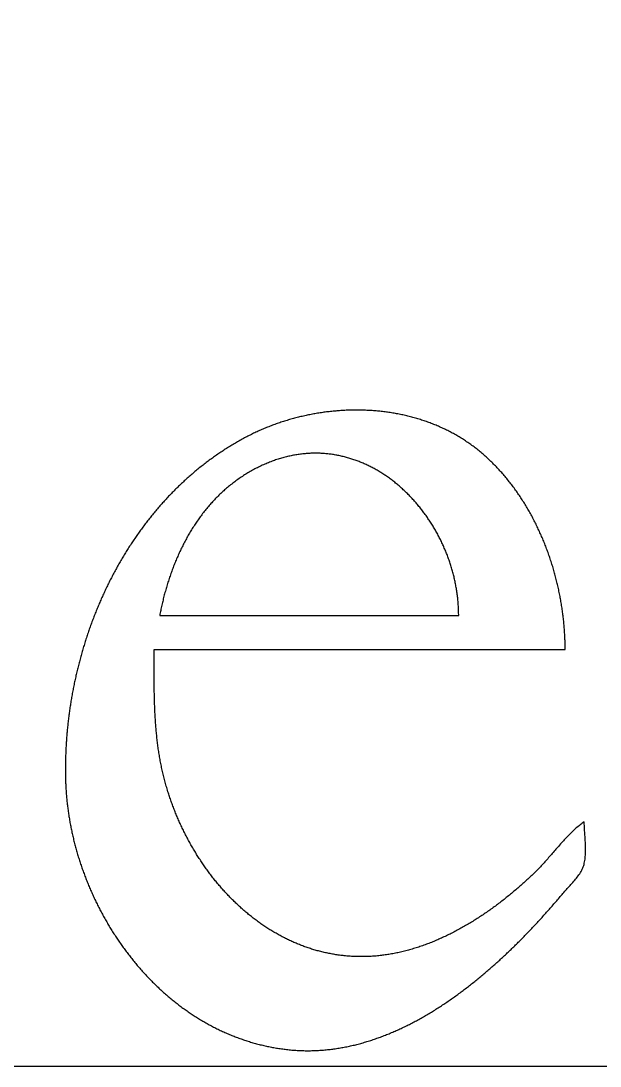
# Model space of a CAD drawing. Extents: x 0 to 3997, y 0 to 1531.
# Drawn here: x 1519 to 1944, y 0 to 766 of the extents above; entities that cross this region are included whole.
import ezdxf

# ---------------------------------------------------------------- set-up
doc = ezdxf.new("R2010")
doc.units = 0
doc.layers.add('C159', color=159, linetype='CONTINUOUS')
doc.layers.add('C7', color=7, linetype='CONTINUOUS')

msp = doc.modelspace()

# ---------------------------------------------------------------- linework, layer by layer
at = {"layer": 'C159'}
for points in [[(1855, 450.5354), (1854.2591, 451.1368), (1853.5141, 451.7319), (1852.7652, 452.3205), (1852.0123, 452.9026), (1851.2555, 453.4783), (1850.4947, 454.0476), (1849.7301, 454.6105), (1848.9617, 455.167), (1848.1896, 455.7171), (1847.4137, 456.2608), (1846.6341, 456.7982), (1845.8508, 457.3292), (1845.0639, 457.8538), (1844.2734, 458.3722), (1843.4794, 458.8842), (1842.6818, 459.3899), (1841.8808, 459.8893), (1841.0764, 460.3824), (1840.2686, 460.8692), (1839.4574, 461.3497), (1838.6429, 461.824), (1837.8251, 462.2921), (1837.0041, 462.7539), (1836.1799, 463.2095), (1835.3525, 463.6589), (1834.522, 464.1021), (1833.6884, 464.539), (1832.8518, 464.9698), (1832.0121, 465.3945), (1831.1695, 465.8129), (1830.324, 466.2253), (1829.4755, 466.6314), (1828.6242, 467.0315), (1827.7701, 467.4254), (1826.9133, 467.8133), (1826.0536, 468.195), (1825.1913, 468.5707), (1824.3263, 468.9402), (1823.4587, 469.3038), (1822.5885, 469.6612), (1821.7158, 470.0127), (1820.8405, 470.3581), (1819.9628, 470.6974), (1819.0826, 471.0308), (1818.2001, 471.3582), (1817.3152, 471.6795), (1816.4279, 471.9949), (1815.5384, 472.3044), (1814.6467, 472.6079), (1813.7527, 472.9054), (1812.8566, 473.197), (1811.9584, 473.4827), (1811.0581, 473.7625), (1810.1557, 474.0363), (1809.2513, 474.3043), (1808.345, 474.5664), (1807.4367, 474.8227), (1806.5265, 475.073), (1805.6145, 475.3176), (1804.7007, 475.5563), (1803.785, 475.7891), (1802.8677, 476.0162), (1801.9486, 476.2375), (1801.0279, 476.4529), (1800.1055, 476.6626), (1799.1816, 476.8665), (1798.2561, 477.0647), (1797.3291, 477.2571), (1796.4006, 477.4437), (1795.4707, 477.6246), (1794.5394, 477.7999), (1793.6067, 477.9694), (1792.6728, 478.1332), (1791.7375, 478.2913), (1790.801, 478.4438), (1789.8633, 478.5906), (1788.9244, 478.7317), (1787.9845, 478.8672), (1787.0434, 478.9971), (1786.1012, 479.1213), (1785.1581, 479.24), (1784.214, 479.353), (1783.269, 479.4605), (1782.323, 479.5623), (1781.3762, 479.6586), (1780.4286, 479.7494), (1779.4802, 479.8346), (1778.5311, 479.9143), (1777.5812, 479.9885), (1776.6307, 480.0571), (1775.6796, 480.1202), (1774.7279, 480.1779), (1773.7756, 480.2301), (1772.8228, 480.2768), (1771.8696, 480.318), (1770.9159, 480.3538), (1769.9618, 480.3842), (1769.0074, 480.4091), (1768.0526, 480.4287), (1767.0976, 480.4428), (1766.1423, 480.4515), (1765.1868, 480.4549), (1764.2312, 480.4529), (1763.2754, 480.4455), (1762.3195, 480.4327), (1761.3636, 480.4147), (1760.4077, 480.3913), (1759.4518, 480.3625), (1758.4959, 480.3285), (1757.5402, 480.2892), (1756.5846, 480.2446), (1755.6292, 480.1947), (1754.674, 480.1396), (1753.7191, 480.0792), (1752.7645, 480.0136), (1751.8102, 479.9427), (1750.8562, 479.8666), (1749.9027, 479.7853), (1748.9496, 479.6988), (1747.997, 479.6072), (1747.045, 479.5103), (1746.0935, 479.4083), (1745.1426, 479.3011), (1744.1924, 479.1888), (1743.2428, 479.0713), (1742.2939, 478.9487), (1741.3459, 478.8211), (1740.3986, 478.6883), (1739.4521, 478.5504), (1738.5065, 478.4074), (1737.5618, 478.2594), (1736.6181, 478.1063), (1735.6753, 477.9482), (1734.7336, 477.785), (1733.793, 477.6168), (1732.8534, 477.4436), (1731.915, 477.2654), (1730.9778, 477.0822), (1730.0417, 476.894), (1729.107, 476.7008), (1728.1735, 476.5027), (1727.2414, 476.2996), (1726.3106, 476.0916), (1725.3813, 475.8787), (1724.4534, 475.6608), (1723.527, 475.4381), (1722.6021, 475.2104), (1721.6787, 474.9779), (1720.757, 474.7405), (1719.8369, 474.4982), (1718.9185, 474.2511), (1718.0018, 473.9991), (1717.0869, 473.7423), (1716.1738, 473.4807), (1715.2625, 473.2142), (1714.353, 472.943), (1713.4455, 472.667), (1712.5399, 472.3862), (1711.6363, 472.1006), (1710.7348, 471.8103), (1709.8353, 471.5152), (1708.9378, 471.2154), (1708.0426, 470.9109), (1707.1495, 470.6017), (1706.2586, 470.2877), (1705.37, 469.9691), (1704.4837, 469.6458), (1703.5997, 469.3178), (1702.7181, 468.9852), (1701.8389, 468.6479), (1700.9621, 468.306), (1700.0878, 467.9595), (1699.2161, 467.6083), (1698.3469, 467.2526), (1697.4803, 466.8922), (1696.6164, 466.5273), (1695.7551, 466.1578), (1694.8965, 465.7837), (1694.0407, 465.4051), (1693.1877, 465.0219), (1692.3375, 464.6343), (1691.4902, 464.2421), (1690.6458, 463.8454), (1689.8044, 463.4442), (1688.9659, 463.0385), (1688.1305, 462.6283), (1687.2981, 462.2137), (1686.4688, 461.7946), (1685.6427, 461.3711), (1684.8197, 460.9431), (1684, 460.5108), (1683.1477, 460.0555), (1682.2982, 459.5967), (1681.4513, 459.1344), (1680.6071, 458.6684), (1679.7656, 458.1989), (1678.9268, 457.7259), (1678.0907, 457.2493), (1677.2572, 456.7693), (1676.4265, 456.2857), (1675.5984, 455.7986), (1674.773, 455.3081), (1673.9503, 454.8141), (1673.1303, 454.3166), (1672.313, 453.8158), (1671.4983, 453.3115), (1670.6864, 452.8038), (1669.8772, 452.2927), (1669.0706, 451.7782), (1668.2667, 451.2603), (1667.4656, 450.7391), (1666.6671, 450.2146), (1665.8713, 449.6867), (1665.0782, 449.1556), (1664.2878, 448.6211), (1663.5001, 448.0833), (1662.7152, 447.5423), (1661.9329, 446.998), (1661.1533, 446.4504), (1660.3764, 445.8997), (1659.6022, 445.3457), (1658.8307, 444.7884), (1658.0619, 444.228), (1657.2958, 443.6645), (1656.5325, 443.0977), (1655.7718, 442.5278), (1655.0138, 441.9548), (1654.2586, 441.3786), (1653.506, 440.7993), (1652.7562, 440.2169), (1652.0091, 439.6315), (1651.2646, 439.0429), (1650.5229, 438.4513), (1649.7839, 437.8567), (1649.0477, 437.259), (1648.3141, 436.6583), (1647.5832, 436.0546), (1646.8551, 435.4478), (1646.1297, 434.8382), (1645.4069, 434.2255), (1644.687, 433.6099), (1643.9697, 432.9913), (1643.2551, 432.3699), (1642.5433, 431.7455), (1641.8342, 431.1182), (1641.1278, 430.488), (1640.4241, 429.855), (1639.7231, 429.219), (1639.0249, 428.5803), (1638.3294, 427.9387), (1637.6366, 427.2943), (1636.9466, 426.647), (1636.2592, 425.997), (1635.5746, 425.3442), (1634.8928, 424.6887), (1634.2136, 424.0303), (1633.5372, 423.3693), (1632.8635, 422.7055), (1632.1926, 422.039), (1631.5243, 421.3698), (1630.8588, 420.6979), (1630.1961, 420.0233), (1629.5361, 419.3461), (1628.8788, 418.6662), (1628.2242, 417.9837), (1627.5724, 417.2986), (1626.9233, 416.6109), (1626.277, 415.9205), (1625.6334, 415.2276), (1624.9925, 414.5321), (1624.3544, 413.8341), (1623.719, 413.1335), (1623.0864, 412.4304), (1622.4565, 411.7248), (1621.8293, 411.0167), (1621.2049, 410.3061), (1620.5832, 409.593), (1619.9643, 408.8775), (1619.3481, 408.1595), (1618.7347, 407.439), (1618.124, 406.7162), (1617.5161, 405.9909), (1616.9109, 405.2633), (1616.3085, 404.5333), (1615.7088, 403.8009), (1615.1119, 403.0661), (1614.5177, 402.329), (1613.9263, 401.5896), (1613.3376, 400.8479), (1612.7517, 400.1038), (1612.1685, 399.3575), (1611.5881, 398.6089), (1611.0105, 397.8581), (1610.4356, 397.1049), (1609.8635, 396.3496), (1609.2941, 395.592), (1608.7275, 394.8323), (1608.1636, 394.0703), (1607.6025, 393.3062), (1607.0442, 392.5398), (1606.4887, 391.7714), (1605.9359, 391.0007), (1605.3858, 390.228), (1604.8386, 389.4532), (1604.2941, 388.6762), (1603.7523, 387.8972), (1603.2134, 387.116), (1602.6772, 386.3328), (1602.1437, 385.5476), (1601.6131, 384.7604), (1601.0852, 383.9711), (1600.5601, 383.1798), (1600.0377, 382.3865), (1599.5182, 381.5912), (1599.0014, 380.794), (1598.4873, 379.9948), (1597.9761, 379.1936), (1597.4676, 378.3906), (1596.9619, 377.5856), (1596.459, 376.7787), (1595.9589, 375.9699), (1595.4615, 375.1593), (1594.967, 374.3468), (1594.4752, 373.5324), (1593.9861, 372.7162), (1593.4999, 371.8982), (1593.0165, 371.0784), (1592.5358, 370.2568), (1592.0579, 369.4334), (1591.5828, 368.6082), (1591.1105, 367.7813), (1590.641, 366.9526), (1590.1743, 366.1223), (1589.7103, 365.2901), (1589.2492, 364.4563), (1588.7908, 363.6208), (1588.3352, 362.7837), (1587.8825, 361.9448), (1587.4325, 361.1043), (1586.9853, 360.2622), (1586.5409, 359.4185), (1586.0993, 358.5731), (1585.6605, 357.7262), (1585.2245, 356.8777), (1584.7912, 356.0276), (1584.3608, 355.1759), (1583.9332, 354.3227), (1583.5084, 353.468), (1583.0864, 352.6118), (1582.6671, 351.754), (1582.2507, 350.8948), (1581.8371, 350.0341), (1581.4263, 349.1719), (1581.0183, 348.3083), (1580.6131, 347.4433), (1580.2107, 346.5768), (1579.8111, 345.7089), (1579.4143, 344.8396), (1579.0203, 343.969), (1578.6292, 343.0969), (1578.2408, 342.2235), (1577.8553, 341.3488), (1577.4725, 340.4728), (1577.0926, 339.5954), (1576.7155, 338.7167), (1576.3412, 337.8368), (1575.9697, 336.9555), (1575.601, 336.073), (1575.2352, 335.1893), (1574.8721, 334.3043), (1574.5119, 333.4181), (1574.1545, 332.5307), (1573.7999, 331.642), (1573.4482, 330.7522), (1573.0992, 329.8613), (1572.7531, 328.9692), (1572.4098, 328.0759), (1572.0693, 327.1815), (1571.7316, 326.286), (1571.3968, 325.3894), (1571.0648, 324.4917), (1570.7356, 323.5929), (1570.4093, 322.6931), (1570.0857, 321.7922), (1569.765, 320.8903), (1569.4472, 319.9873), (1569.1321, 319.0833), (1568.8199, 318.1784), (1568.5105, 317.2725), (1568.204, 316.3656), (1567.9003, 315.4577), (1567.5994, 314.5489), (1567.3013, 313.6392), (1567.0061, 312.7285), (1566.7137, 311.817), (1566.4242, 310.9045), (1566.1375, 309.9912), (1565.8536, 309.077), (1565.5726, 308.162), (1565.2944, 307.2461), (1565.019, 306.3294), (1564.7465, 305.4119), (1564.4769, 304.4936), (1564.21, 303.5746), (1563.9461, 302.6547), (1563.6849, 301.7341), (1563.4266, 300.8128), (1563.1712, 299.8907), (1562.9186, 298.9679), (1562.6688, 298.0444), (1562.4219, 297.1202), (1562.1779, 296.1954), (1561.9367, 295.2698), (1561.6983, 294.3437), (1561.4628, 293.4169), (1561.2301, 292.4894), (1561.0003, 291.5614), (1560.7734, 290.6327), (1560.5493, 289.7035), (1560.3281, 288.7737), (1560.1097, 287.8434), (1559.8942, 286.9125), (1559.6815, 285.9811), (1559.4717, 285.0491), (1559.2647, 284.1167), (1559.0606, 283.1837), (1558.8594, 282.2503), (1558.661, 281.3165), (1558.4655, 280.3821), (1558.2729, 279.4474), (1558.0831, 278.5122), (1557.8962, 277.5766), (1557.7121, 276.6406), (1557.5309, 275.7042), (1557.3526, 274.7675), (1557.1771, 273.8304), (1557.0045, 272.893), (1556.8348, 271.9552), (1556.668, 271.0171), (1556.504, 270.0787), (1556.3429, 269.14), (1556.1846, 268.2011), (1556.0293, 267.2618), (1555.8768, 266.3224), (1555.7272, 265.3827), (1555.5804, 264.4427), (1555.4365, 263.5026), (1555.2956, 262.5622), (1555.1574, 261.6217), (1555.0222, 260.681), (1554.8899, 259.7402), (1554.7604, 258.7992), (1554.6338, 257.8581), (1554.5101, 256.9168), (1554.3892, 255.9755), (1554.2713, 255.034), (1554.1562, 254.0925), (1554.044, 253.1509), (1553.9347, 252.2093), (1553.8283, 251.2677), (1553.7248, 250.326), (1553.6241, 249.3843), (1553.5264, 248.4426), (1553.4315, 247.5009), (1553.3395, 246.5592), (1553.2505, 245.6176), (1553.1643, 244.6761), (1553.081, 243.7346), (1553.0006, 242.7932), (1552.923, 241.8519), (1552.8484, 240.9107), (1552.7767, 239.9697), (1552.7079, 239.0287), (1552.6419, 238.0879), (1552.5789, 237.1473), (1552.5188, 236.2069), (1552.4615, 235.2666), (1552.4072, 234.3266), (1552.3557, 233.3867), (1552.3072, 232.4471), (1552.2616, 231.5077), (1552.2188, 230.5686), (1552.179, 229.6298), (1552.1421, 228.6912), (1552.108, 227.753), (1552.0769, 226.815), (1552.0487, 225.8774), (1552.0234, 224.9401), (1552.001, 224.0032), (1551.9815, 223.0666), (1551.9649, 222.1304), (1551.9513, 221.1946), (1551.9405, 220.2591), (1551.9327, 219.3241), (1551.9277, 218.3896), (1551.9257, 217.4554), (1551.9266, 216.5218), (1551.9304, 215.5886), (1551.9372, 214.6558), (1551.9468, 213.7236), (1551.9594, 212.7919), (1551.9748, 211.8607), (1551.9932, 210.9301), (1552.0146, 210), (1552.0387, 209.0984), (1552.0671, 208.1965), (1552.0996, 207.2942), (1552.1363, 206.3916), (1552.1772, 205.4887), (1552.2222, 204.5855), (1552.2714, 203.682), (1552.3247, 202.7783), (1552.3822, 201.8743), (1552.4437, 200.9701), (1552.5094, 200.0657), (1552.5792, 199.1612), (1552.6531, 198.2564), (1552.7311, 197.3516), (1552.8132, 196.4466), (1552.8994, 195.5416), (1552.9896, 194.6364), (1553.0839, 193.7312), (1553.1823, 192.826), (1553.2847, 191.9208), (1553.3911, 191.0155), (1553.5016, 190.1103), (1553.6161, 189.2052), (1553.7346, 188.3001), (1553.8571, 187.3951), (1553.9836, 186.4902), (1554.1142, 185.5854), (1554.2487, 184.6808), (1554.3872, 183.7763), (1554.5296, 182.872), (1554.6761, 181.968), (1554.8265, 181.0641), (1554.9808, 180.1606), (1555.1391, 179.2572), (1555.3013, 178.3542), (1555.4674, 177.4515), (1555.6375, 176.5491), (1555.8115, 175.647), (1555.9893, 174.7453), (1556.1711, 173.844), (1556.3567, 172.9432), (1556.5463, 172.0427), (1556.7397, 171.1427), (1556.937, 170.2432), (1557.1381, 169.3441), (1557.3431, 168.4456), (1557.5519, 167.5475), (1557.7646, 166.6501), (1557.9811, 165.7532), (1558.2014, 164.8569), (1558.4255, 163.9612), (1558.6534, 163.0661), (1558.8851, 162.1717), (1559.1206, 161.278), (1559.3599, 160.3849), (1559.603, 159.4926), (1559.8498, 158.6009), (1560.1004, 157.7101), (1560.3547, 156.82), (1560.6128, 155.9307), (1560.8746, 155.0422), (1561.1402, 154.1545), (1561.4094, 153.2677), (1561.6824, 152.3818), (1561.9591, 151.4967), (1562.2395, 150.6126), (1562.5236, 149.7294), (1562.8113, 148.8471), (1563.1027, 147.9658), (1563.3978, 147.0855), (1563.6966, 146.2063), (1563.999, 145.328), (1564.305, 144.4508), (1564.6147, 143.5747), (1564.928, 142.6997), (1565.245, 141.8257), (1565.5655, 140.953), (1565.8897, 140.0813), (1566.2174, 139.2109), (1566.5488, 138.3416), (1566.8837, 137.4735), (1567.2222, 136.6067), (1567.5642, 135.7411), (1567.9099, 134.8769), (1568.2591, 134.0139), (1568.6118, 133.1522), (1568.968, 132.2918), (1569.3278, 131.4328), (1569.6912, 130.5752), (1570.058, 129.7189), (1570.4283, 128.8641), (1570.8021, 128.0107), (1571.1795, 127.1588), (1571.5603, 126.3084), (1571.9446, 125.4594), (1572.3323, 124.6119), (1572.7235, 123.766), (1573.1182, 122.9217), (1573.5163, 122.0789), (1573.9179, 121.2377), (1574.3228, 120.3981), (1574.7312, 119.5602), (1575.1431, 118.7239), (1575.5583, 117.8893), (1575.9769, 117.0564), (1576.3989, 116.2252), (1576.8243, 115.3958), (1577.2531, 114.568), (1577.6853, 113.7421), (1578.1208, 112.918), (1578.5596, 112.0957), (1579.0018, 111.2752), (1579.4474, 110.4566), (1579.8963, 109.6398), (1580.3485, 108.825), (1580.804, 108.0121), (1581.2628, 107.2011), (1581.7249, 106.392), (1582.1904, 105.585), (1582.6591, 104.7799), (1583.1311, 103.9769), (1583.6063, 103.1759), (1584.0848, 102.3769), (1584.5666, 101.5801), (1585.0516, 100.7853), (1585.5399, 99.9926), (1586.0314, 99.2021), (1586.5261, 98.4138), (1587.024, 97.6276), (1587.5251, 96.8436), (1588.0295, 96.0619), (1588.537, 95.2823), (1589.0477, 94.5051), (1589.5616, 93.7301), (1590.0787, 92.9574), (1590.5989, 92.187), (1591.1223, 91.419), (1591.6488, 90.6534), (1592.1785, 89.8901), (1592.7113, 89.1292), (1593.2473, 88.3707), (1593.7863, 87.6147), (1594.3285, 86.8611), (1594.8737, 86.11), (1595.4221, 85.3614), (1595.9735, 84.6154), (1596.528, 83.8719), (1597.0856, 83.1309), (1597.6463, 82.3925), (1598.21, 81.6567), (1598.7768, 80.9236), (1599.3466, 80.193), (1599.9194, 79.4652), (1600.4953, 78.74), (1601.0742, 78.0175), (1601.656, 77.2978), (1602.2409, 76.5808), (1602.8288, 75.8665), (1603.4197, 75.155), (1604.0136, 74.4464), (1604.6104, 73.7405), (1605.2102, 73.0375), (1605.8129, 72.3374), (1606.4186, 71.6401), (1607.0273, 70.9458), (1607.6389, 70.2543), (1608.2534, 69.5658), (1608.8708, 68.8803), (1609.4911, 68.1978), (1610.1143, 67.5182), (1610.7405, 66.8417), (1611.3695, 66.1682), (1612.0014, 65.4978), (1612.6362, 64.8305), (1613.2738, 64.1663), (1613.9143, 63.5052), (1614.5577, 62.8472), (1615.2039, 62.1924), (1615.8529, 61.5408), (1616.5047, 60.8924), (1617.1594, 60.2473), (1617.8169, 59.6053), (1618.4772, 58.9666), (1619.1403, 58.3313), (1619.8061, 57.6992), (1620.4748, 57.0704), (1621.1462, 56.445), (1621.8204, 55.823), (1622.4974, 55.2043), (1623.1771, 54.5891), (1623.8595, 53.9772), (1624.5447, 53.3689), (1625.2326, 52.7639), (1625.9233, 52.1625), (1626.6166, 51.5646), (1627.3127, 50.9702), (1628.0114, 50.3793), (1628.7129, 49.7921), (1629.417, 49.2084), (1630.1238, 48.6283), (1630.8332, 48.0518), (1631.5454, 47.479), (1632.2601, 46.9098), (1632.9776, 46.3444), (1633.6976, 45.7826), (1634.4203, 45.2246), (1635.1456, 44.6703), (1635.8735, 44.1198), (1636.604, 43.573), (1637.3372, 43.0301), (1638.0729, 42.491), (1638.8112, 41.9558), (1639.552, 41.4244), (1640.2955, 40.8969), (1641.0415, 40.3734), (1641.79, 39.8537), (1642.5411, 39.338), (1643.2948, 38.8263), (1644.0509, 38.3185), (1644.8096, 37.8148), (1645.5708, 37.3151), (1646.3345, 36.8194), (1647.1007, 36.3278), (1647.8694, 35.8403), (1648.6406, 35.3569), (1649.4143, 34.8777), (1650.1904, 34.4026), (1650.969, 33.9316), (1651.75, 33.4649), (1652.5335, 33.0023), (1653.3194, 32.544), (1654.1078, 32.09), (1654.8986, 31.6402), (1655.6918, 31.1947), (1656.4874, 30.7535), (1657.2854, 30.3166), (1658.0858, 29.8841), (1658.8885, 29.456), (1659.6937, 29.0323), (1660.5012, 28.6129), (1661.3111, 28.198), (1662.1233, 27.7876), (1662.9379, 27.3816), (1663.7549, 26.9801), (1664.5741, 26.5831), (1665.3957, 26.1907), (1666.2196, 25.8028), (1667.0458, 25.4195), (1667.8743, 25.0407), (1668.7051, 24.6666), (1669.5382, 24.2971), (1670.3735, 23.9323), (1671.2112, 23.5722), (1672.0511, 23.2167), (1672.8932, 22.8659), (1673.7376, 22.5199), (1674.5842, 22.1787), (1675.4331, 21.8422), (1676.2842, 21.5105), (1677.1375, 21.1836), (1677.993, 20.8615), (1678.8508, 20.5443), (1679.7107, 20.232), (1680.5728, 19.9246), (1681.437, 19.6221), (1682.3035, 19.3245), (1683.1721, 19.0319), (1684.0429, 18.7442), (1684.9158, 18.4615), (1685.7908, 18.1839), (1686.668, 17.9113), (1687.5473, 17.6437), (1688.4288, 17.3813), (1689.3123, 17.1239), (1690.198, 16.8716), (1691.0857, 16.6245), (1691.9755, 16.3825), (1692.8674, 16.1457), (1693.7614, 15.9141), (1694.6574, 15.6877), (1695.5555, 15.4665), (1696.4557, 15.2506), (1697.3579, 15.04), (1698.2621, 14.8347), (1699.1683, 14.6347), (1700.0766, 14.44), (1700.9869, 14.2507), (1701.8992, 14.0667), (1702.8134, 13.8882), (1703.7297, 13.7151), (1704.6479, 13.5474), (1705.5681, 13.3851), (1706.4903, 13.2284), (1707.4145, 13.0771), (1708.3405, 12.9314), (1709.2686, 12.7912), (1710.1985, 12.6565), (1711.1304, 12.5275), (1712.0642, 12.404), (1713, 12.2862), (1713.9815, 12.1693), (1714.9621, 12.0598), (1715.9419, 11.9576), (1716.9208, 11.8628), (1717.8987, 11.7753), (1718.8757, 11.695), (1719.8519, 11.622), (1720.827, 11.5561), (1721.8013, 11.4974), (1722.7746, 11.4458), (1723.7469, 11.4013), (1724.7183, 11.3638), (1725.6887, 11.3334), (1726.6582, 11.3099), (1727.6266, 11.2933), (1728.5941, 11.2836), (1729.5606, 11.2808), (1730.5261, 11.2848), (1731.4905, 11.2957), (1732.454, 11.3132), (1733.4164, 11.3375), (1734.3778, 11.3685), (1735.3382, 11.4061), (1736.2975, 11.4504), (1737.2558, 11.5012), (1738.213, 11.5586), (1739.1692, 11.6224), (1740.1243, 11.6928), (1741.0783, 11.7695), (1742.0312, 11.8527), (1742.983, 11.9423), (1743.9338, 12.0382), (1744.8834, 12.1403), (1745.8319, 12.2488), (1746.7793, 12.3634), (1747.7255, 12.4842), (1748.6706, 12.6112), (1749.6146, 12.7443), (1750.5574, 12.8835), (1751.4991, 13.0288), (1752.4396, 13.18), (1753.3789, 13.3372), (1754.3171, 13.5004), (1755.2541, 13.6694), (1756.1899, 13.8444), (1757.1244, 14.0251), (1758.0578, 14.2117), (1758.99, 14.404), (1759.9209, 14.602), (1760.8506, 14.8057), (1761.7791, 15.0151), (1762.7064, 15.2301), (1763.6324, 15.4507), (1764.5571, 15.6768), (1765.4806, 15.9085), (1766.4028, 16.1456), (1767.3237, 16.3882), (1768.2433, 16.6361), (1769.1617, 16.8894), (1770.0788, 17.1481), (1770.9945, 17.4121), (1771.909, 17.6813), (1772.8221, 17.9557), (1773.7339, 18.2354), (1774.6443, 18.5202), (1775.5535, 18.8101), (1776.4612, 19.1051), (1777.3677, 19.4052), (1778.2727, 19.7102), (1779.1764, 20.0203), (1780.0787, 20.3352), (1780.9797, 20.6551), (1781.8792, 20.9799), (1782.7773, 21.3095), (1783.6741, 21.6439), (1784.5694, 21.9831), (1785.4633, 22.3269), (1786.3558, 22.6755), (1787.2469, 23.0288), (1788.1365, 23.3866), (1789.0247, 23.7491), (1789.9114, 24.1161), (1790.7967, 24.4876), (1791.6805, 24.8636), (1792.5628, 25.244), (1793.4436, 25.6289), (1794.323, 26.0181), (1795.2008, 26.4116), (1796.0772, 26.8095), (1796.952, 27.2116), (1797.8253, 27.618), (1798.6972, 28.0285), (1799.5674, 28.4432), (1800.4362, 28.8621), (1801.3033, 29.285), (1802.169, 29.712), (1803.0331, 30.143), (1803.8956, 30.5779), (1804.7565, 31.0169), (1805.6159, 31.4597), (1806.4736, 31.9064), (1807.3298, 32.3569), (1808.1844, 32.8113), (1809.0374, 33.2694), (1809.8887, 33.7312), (1810.7385, 34.1968), (1811.5866, 34.666), (1812.433, 35.1388), (1813.2778, 35.6152), (1814.121, 36.0952), (1814.9625, 36.5787), (1815.8024, 37.0657), (1816.6405, 37.5561), (1817.477, 38.0499), (1818.3119, 38.5471), (1819.145, 39.0477), (1819.9764, 39.5516), (1820.8061, 40.0587), (1821.6341, 40.5691), (1822.4604, 41.0826), (1823.2849, 41.5993), (1824.1077, 42.1192), (1824.9288, 42.6421), (1825.7481, 43.1681), (1826.5657, 43.6972), (1827.3815, 44.2292), (1828.1955, 44.7641), (1829.0078, 45.302), (1829.8182, 45.8428), (1830.6269, 46.3863), (1831.4338, 46.9327), (1832.2388, 47.4819), (1833.0421, 48.0338), (1833.8435, 48.5884), (1834.6431, 49.1457), (1835.4409, 49.7056), (1836.2368, 50.2681), (1837.0309, 50.8332), (1837.8232, 51.4007), (1838.6135, 51.9708), (1839.402, 52.5433), (1840.1886, 53.1183), (1840.9734, 53.6956), (1841.7562, 54.2752), (1842.5372, 54.8572), (1843.3162, 55.4414), (1844.0933, 56.0279), (1844.8686, 56.6166), (1845.6418, 57.2074), (1846.4132, 57.8004), (1847.1826, 58.3955), (1847.9501, 58.9926), (1848.7156, 59.5918), (1849.4791, 60.1929), (1850.2407, 60.796), (1851.0003, 61.4011), (1851.758, 62.008), (1852.5136, 62.6167), (1853.2672, 63.2273), (1854.0189, 63.8396), (1854.7685, 64.4537), (1855.5161, 65.0694), (1856.2617, 65.6869), (1857.0052, 66.306), (1857.7467, 66.9267), (1858.4862, 67.5489), (1859.2236, 68.1727), (1859.959, 68.7979), (1860.6922, 69.4246), (1861.4234, 70.0528), (1862.1526, 70.6823), (1862.8796, 71.3131), (1863.6046, 71.9453), (1864.3274, 72.5788), (1865.0481, 73.2135), (1865.7667, 73.8494), (1866.4832, 74.4865), (1867.1976, 75.1247), (1867.9098, 75.764), (1868.6199, 76.4043), (1869.3278, 77.0457), (1870.0336, 77.6881), (1870.7372, 78.3315), (1871.4386, 78.9758), (1872.1379, 79.6209), (1872.8349, 80.2669), (1873.5298, 80.9138), (1874.2225, 81.5614), (1874.9129, 82.2097), (1875.6012, 82.8588), (1876.2872, 83.5085), (1876.971, 84.1589), (1877.6525, 84.8098), (1878.3318, 85.4613), (1879.0089, 86.1134), (1879.6837, 86.766), (1880.3562, 87.419), (1881.0265, 88.0724), (1881.6945, 88.7262), (1882.3602, 89.3804), (1883.0236, 90.0349), (1883.6847, 90.6897), (1884.3435, 91.3447), (1885, 92), (1885.7167, 92.7186), (1886.4314, 93.4389), (1887.1443, 94.161), (1887.8551, 94.8848), (1888.5642, 95.6102), (1889.2713, 96.3373), (1889.9767, 97.0659), (1890.6802, 97.7962), (1891.382, 98.528), (1892.0821, 99.2613), (1892.7805, 99.9962), (1893.4772, 100.7325), (1894.1723, 101.4703), (1894.8659, 102.2095), (1895.5578, 102.9501), (1896.2482, 103.692), (1896.9372, 104.4353), (1897.6247, 105.1799), (1898.3107, 105.9259), (1898.9953, 106.673), (1899.6786, 107.4215), (1900.3605, 108.1711), (1901.0412, 108.9219), (1901.7206, 109.6739), (1902.3987, 110.427), (1903.0756, 111.1812), (1903.7514, 111.9365), (1904.426, 112.6928), (1905.0995, 113.4502), (1905.7719, 114.2086), (1906.4433, 114.9679), (1907.1137, 115.7282), (1907.783, 116.4894), (1908.4515, 117.2515), (1909.119, 118.0145), (1909.7857, 118.7783), (1910.4515, 119.5429), (1911.1164, 120.3083), (1911.7806, 121.0745), (1912.4441, 121.8414), (1913.1068, 122.609), (1913.7688, 123.3773), (1914.4302, 124.1463), (1915.091, 124.9159), (1915.7511, 125.6861), (1916.4107, 126.4568), (1917.0698, 127.2281), (1917.7284, 128)], [(1932, 179), (1931.2186, 178.4358), (1930.4436, 177.8583), (1929.6749, 177.268), (1928.9122, 176.6652), (1928.1554, 176.0504), (1927.4042, 175.4241), (1926.6585, 174.7866), (1925.9181, 174.1385), (1925.1828, 173.4801), (1924.4524, 172.8119), (1923.7267, 172.1344), (1923.0055, 171.4479), (1922.2887, 170.753), (1921.576, 170.05), (1920.8673, 169.3394), (1920.1624, 168.6216), (1919.461, 167.8971), (1918.763, 167.1664), (1918.0683, 166.4297), (1917.3765, 165.6877), (1916.6876, 164.9407), (1916.0013, 164.1891), (1915.3174, 163.4335), (1914.6358, 162.6742), (1913.9563, 161.9117), (1913.2786, 161.1464), (1912.6027, 160.3788), (1911.9282, 159.6093), (1911.255, 158.8383), (1910.583, 158.0663), (1909.9119, 157.2937), (1909.2415, 156.521), (1908.5717, 155.7486), (1907.9023, 154.9769), (1907.233, 154.2064), (1906.5637, 153.4375), (1905.8942, 152.6707), (1905.2243, 151.9064), (1904.5539, 151.145), (1903.8826, 150.3869), (1903.2104, 149.6327), (1902.537, 148.8827), (1901.8623, 148.1375), (1901.1861, 147.3973), (1900.5082, 146.6627), (1899.8283, 145.9342), (1899.1463, 145.212), (1898.4621, 144.4968), (1897.7754, 143.7889), (1897.086, 143.0887), (1896.3938, 142.3968), (1895.6985, 141.7135), (1895, 141.0393), (1894.2882, 140.3608), (1893.5737, 139.6838), (1892.8564, 139.0083), (1892.1363, 138.3343), (1891.4135, 137.662), (1890.6878, 136.9913), (1889.9595, 136.3223), (1889.2284, 135.655), (1888.4945, 134.9895), (1887.758, 134.3259), (1887.0187, 133.664), (1886.2768, 133.0041), (1885.5321, 132.3462), (1884.7848, 131.6902), (1884.0348, 131.0363), (1883.2822, 130.3845), (1882.5269, 129.7348), (1881.769, 129.0872), (1881.0085, 128.4419), (1880.2453, 127.7988), (1879.4796, 127.1581), (1878.7112, 126.5196), (1877.9403, 125.8836), (1877.1668, 125.25), (1876.3908, 124.6189), (1875.6122, 123.9902), (1874.831, 123.3642), (1874.0474, 122.7407), (1873.2612, 122.1199), (1872.4725, 121.5018), (1871.6813, 120.8864), (1870.8876, 120.2738), (1870.0915, 119.6641), (1869.2929, 119.0572), (1868.4918, 118.4532), (1867.6883, 117.8521), (1866.8823, 117.2541), (1866.074, 116.6591), (1865.2632, 116.0672), (1864.45, 115.4784), (1863.6345, 114.8928), (1862.8165, 114.3104), (1861.9962, 113.7312), (1861.1735, 113.1554), (1860.3485, 112.5829), (1859.5211, 112.0138), (1858.6914, 111.4481), (1857.8594, 110.8859), (1857.0251, 110.3273), (1856.1885, 109.7722), (1855.3496, 109.2207), (1854.5085, 108.6728), (1853.665, 108.1287), (1852.8193, 107.5883), (1851.9714, 107.0516), (1851.1212, 106.5188), (1850.2689, 105.9899), (1849.4143, 105.4649), (1848.5575, 104.9438), (1847.6985, 104.4267), (1846.8373, 103.9137), (1845.974, 103.4048), (1845.1085, 102.9), (1844.2409, 102.3994), (1843.3711, 101.903), (1842.4992, 101.4108), (1841.6252, 100.923), (1840.749, 100.4395), (1839.8708, 99.9604), (1838.9905, 99.4857), (1838.1081, 99.0155), (1837.2237, 98.5499), (1836.3372, 98.0888), (1835.4486, 97.6323), (1834.5581, 97.1805), (1833.6655, 96.7334), (1832.7709, 96.291), (1831.8742, 95.8534), (1830.9757, 95.4206), (1830.0751, 94.9927), (1829.1725, 94.5697), (1828.268, 94.1517), (1827.3616, 93.7387), (1826.4532, 93.3307), (1825.5429, 92.9279), (1824.6307, 92.5301), (1823.7165, 92.1375), (1822.8005, 91.7502), (1821.8826, 91.3681), (1820.9628, 90.9913), (1820.0411, 90.6199), (1819.1176, 90.2539), (1818.1923, 89.8933), (1817.2651, 89.5382), (1816.3361, 89.1886), (1815.4053, 88.8446), (1814.4727, 88.5062), (1813.5383, 88.1735), (1812.6021, 87.8465), (1811.6642, 87.5252), (1810.7245, 87.2097), (1809.783, 86.9), (1808.8398, 86.5962), (1807.8949, 86.2984), (1806.9483, 86.0065), (1806, 85.7206), (1805.0419, 85.4387), (1804.085, 85.1644), (1803.1293, 84.8977), (1802.1748, 84.6387), (1801.2215, 84.3871), (1800.2695, 84.1431), (1799.3186, 83.9066), (1798.369, 83.6776), (1797.4207, 83.456), (1796.4736, 83.2419), (1795.5278, 83.0352), (1794.5833, 82.8358), (1793.6401, 82.6438), (1792.6982, 82.4592), (1791.7576, 82.2818), (1790.8183, 82.1117), (1789.8804, 81.9489), (1788.9438, 81.7933), (1788.0086, 81.645), (1787.0748, 81.5038), (1786.1423, 81.3697), (1785.2113, 81.2428), (1784.2816, 81.1231), (1783.3534, 81.0104), (1782.4266, 80.9047), (1781.5012, 80.8061), (1780.5773, 80.7146), (1779.6548, 80.63), (1778.7338, 80.5523), (1777.8143, 80.4816), (1776.8963, 80.4179), (1775.9798, 80.361), (1775.0648, 80.311), (1774.1513, 80.2678), (1773.2394, 80.2314), (1772.329, 80.2019), (1771.4201, 80.1791), (1770.5129, 80.163), (1769.6072, 80.1537), (1768.7031, 80.151), (1767.8005, 80.1551), (1766.8997, 80.1657), (1766.0004, 80.183), (1765.1027, 80.2069), (1764.2067, 80.2374), (1763.3124, 80.2744), (1762.4197, 80.3179), (1761.5287, 80.368), (1760.6394, 80.4245), (1759.7518, 80.4874), (1758.8659, 80.5568), (1757.9817, 80.6326), (1757.0992, 80.7148), (1756.2185, 80.8033), (1755.3395, 80.8981), (1754.4623, 80.9992), (1753.5869, 81.1067), (1752.7132, 81.2203), (1751.8414, 81.3402), (1750.9713, 81.4664), (1750.1031, 81.5986), (1749.2367, 81.7371), (1748.3721, 81.8817), (1747.5094, 82.0323), (1746.6486, 82.1891), (1745.7896, 82.3519), (1744.9325, 82.5208), (1744.0773, 82.6956), (1743.224, 82.8765), (1742.3726, 83.0633), (1741.5231, 83.256), (1740.6756, 83.4547), (1739.83, 83.6592), (1738.9864, 83.8696), (1738.1447, 84.0859), (1737.305, 84.3079), (1736.4673, 84.5358), (1735.6316, 84.7694), (1734.798, 85.0087), (1733.9663, 85.2538), (1733.1367, 85.5045), (1732.3091, 85.7609), (1731.4836, 86.023), (1730.6601, 86.2906), (1729.8387, 86.5639), (1729.0194, 86.8427), (1728.2022, 87.1271), (1727.3872, 87.417), (1726.5742, 87.7124), (1725.7633, 88.0132), (1724.9547, 88.3195), (1724.1481, 88.6313), (1723.3437, 88.9484), (1722.5415, 89.2709), (1721.7415, 89.5987), (1720.9437, 89.9319), (1720.1481, 90.2703), (1719.3547, 90.6141), (1718.5635, 90.963), (1717.7745, 91.3172), (1716.9879, 91.6767), (1716.2034, 92.0412), (1715.4213, 92.411), (1714.6414, 92.7858), (1713.8638, 93.1658), (1713.0886, 93.5508), (1712.3156, 93.9409), (1711.545, 94.3361), (1710.7767, 94.7362), (1710.0107, 95.1413), (1709.2471, 95.5514), (1708.4859, 95.9663), (1707.7271, 96.3862), (1706.9706, 96.811), (1706.2166, 97.2407), (1705.4649, 97.6751), (1704.7157, 98.1144), (1703.9689, 98.5585), (1703.2246, 99.0073), (1702.4827, 99.4609), (1701.7433, 99.9191), (1701.0064, 100.3821), (1700.2719, 100.8497), (1699.54, 101.3219), (1698.8105, 101.7988), (1698.0836, 102.2803), (1697.3592, 102.7663), (1696.6374, 103.2568), (1695.9181, 103.7519), (1695.2013, 104.2515), (1694.4872, 104.7555), (1693.7756, 105.264), (1693.0666, 105.7768), (1692.3603, 106.2941), (1691.6565, 106.8157), (1690.9554, 107.3417), (1690.2569, 107.872), (1689.5611, 108.4066), (1688.8679, 108.9455), (1688.1774, 109.4886), (1687.4896, 110.0359), (1686.8045, 110.5875), (1686.1221, 111.1432), (1685.4424, 111.703), (1684.7654, 112.267), (1684.0912, 112.835), (1683.4197, 113.4072), (1682.751, 113.9834), (1682.085, 114.5636), (1681.4218, 115.1478), (1680.7614, 115.736), (1680.1038, 116.3281), (1679.4491, 116.9242), (1678.7971, 117.5241), (1678.148, 118.128), (1677.5017, 118.7357), (1676.8583, 119.3472), (1676.2178, 119.9625), (1675.5801, 120.5816), (1674.9453, 121.2045), (1674.3135, 121.8311), (1673.6845, 122.4614), (1673.0584, 123.0954), (1672.4353, 123.733), (1671.8151, 124.3743), (1671.1979, 125.0192), (1670.5837, 125.6676), (1669.9724, 126.3196), (1669.3641, 126.9752), (1668.7588, 127.6343), (1668.1565, 128.2968), (1667.5572, 128.9628), (1666.961, 129.6323), (1666.3678, 130.3051), (1665.7776, 130.9814), (1665.1906, 131.661), (1664.6065, 132.3439), (1664.0256, 133.0302), (1663.4478, 133.7197), (1662.873, 134.4126), (1662.3014, 135.1086), (1661.7329, 135.8079), (1661.1676, 136.5104), (1660.6054, 137.216), (1660.0463, 137.9248), (1659.4905, 138.6367), (1658.9378, 139.3516), (1658.3883, 140.0697), (1657.842, 140.7908), (1657.2989, 141.5149), (1656.759, 142.242), (1656.2224, 142.9721), (1655.689, 143.7051), (1655.1589, 144.4411), (1654.6321, 145.1799), (1654.1085, 145.9217), (1653.5882, 146.6662), (1653.0712, 147.4136), (1652.5575, 148.1638), (1652.0472, 148.9168), (1651.5402, 149.6725), (1651.0365, 150.431), (1650.5362, 151.1921), (1650.0392, 151.956), (1649.5456, 152.7224), (1649.0554, 153.4915), (1648.5686, 154.2632), (1648.0853, 155.0375), (1647.6053, 155.8144), (1647.1287, 156.5938), (1646.6557, 157.3756), (1646.186, 158.16), (1645.7198, 158.9468), (1645.2571, 159.7361), (1644.7979, 160.5277), (1644.3422, 161.3218), (1643.8899, 162.1182), (1643.4412, 162.9169), (1642.996, 163.7179), (1642.5544, 164.5213), (1642.1163, 165.3268), (1641.6818, 166.1347), (1641.2508, 166.9447), (1640.8234, 167.7569), (1640.3996, 168.5713), (1639.9795, 169.3878), (1639.5629, 170.2065), (1639.15, 171.0272), (1638.7406, 171.85), (1638.335, 172.6748), (1637.933, 173.5017), (1637.5346, 174.3305), (1637.14, 175.1613), (1636.749, 175.9941), (1636.3617, 176.8287), (1635.9782, 177.6653), (1635.5984, 178.5037), (1635.2223, 179.344), (1634.8499, 180.1861), (1634.4813, 181.0299), (1634.1165, 181.8756), (1633.7554, 182.723), (1633.3982, 183.5721), (1633.0447, 184.4229), (1632.695, 185.2754), (1632.3492, 186.1296), (1632.0072, 186.9853), (1631.669, 187.8427), (1631.3347, 188.7016), (1631.0042, 189.5621), (1630.6776, 190.4241), (1630.3549, 191.2876), (1630.0361, 192.1526), (1629.7213, 193.0191), (1629.4103, 193.8869), (1629.1032, 194.7562), (1628.8001, 195.6269), (1628.501, 196.4989), (1628.2058, 197.3722), (1627.9145, 198.2469), (1627.6273, 199.1228), (1627.3441, 200), (1627.0316, 200.9849), (1626.7254, 201.9696), (1626.4254, 202.9541), (1626.1315, 203.9384), (1625.8438, 204.9224), (1625.562, 205.9062), (1625.2862, 206.8898), (1625.0163, 207.8733), (1624.7523, 208.8565), (1624.494, 209.8396), (1624.2414, 210.8226), (1623.9945, 211.8053), (1623.7531, 212.788), (1623.5172, 213.7705), (1623.2868, 214.7529), (1623.0618, 215.7352), (1622.8422, 216.7174), (1622.6278, 217.6996), (1622.4186, 218.6816), (1622.2145, 219.6636), (1622.0155, 220.6455), (1621.8215, 221.6274), (1621.6325, 222.6093), (1621.4484, 223.5911), (1621.2691, 224.5729), (1621.0945, 225.5548), (1620.9247, 226.5366), (1620.7595, 227.5184), (1620.5989, 228.5003), (1620.4427, 229.4822), (1620.2911, 230.4642), (1620.1438, 231.4462), (1620.0008, 232.4283), (1619.8621, 233.4104), (1619.7276, 234.3927), (1619.5973, 235.375), (1619.471, 236.3575), (1619.3487, 237.3401), (1619.2303, 238.3228), (1619.1159, 239.3056), (1619.0053, 240.2886), (1618.8984, 241.2718), (1618.7952, 242.2551), (1618.6956, 243.2387), (1618.5997, 244.2224), (1618.5072, 245.2063), (1618.4182, 246.1904), (1618.3325, 247.1748), (1618.2502, 248.1594), (1618.1711, 249.1442), (1618.0952, 250.1293), (1618.0225, 251.1146), (1617.9528, 252.1002), (1617.8861, 253.0861), (1617.8224, 254.0723), (1617.7615, 255.0588), (1617.7035, 256.0457), (1617.6482, 257.0328), (1617.5956, 258.0203), (1617.5456, 259.0081), (1617.4982, 259.9963), (1617.4533, 260.9849), (1617.4108, 261.9738), (1617.3707, 262.9631), (1617.3329, 263.9528), (1617.2974, 264.9429), (1617.2641, 265.9335), (1617.2328, 266.9244), (1617.2037, 267.9158), (1617.1765, 268.9077), (1617.1513, 269.9), (1617.1279, 270.8928), (1617.1064, 271.8861), (1617.0866, 272.8798), (1617.0685, 273.8741), (1617.052, 274.8688), (1617.0371, 275.8641), (1617.0237, 276.8599), (1617.0117, 277.8563), (1617.001, 278.8532), (1616.9917, 279.8507), (1616.9836, 280.8487), (1616.9767, 281.8473), (1616.971, 282.8465), (1616.9662, 283.8464), (1616.9625, 284.8468), (1616.9597, 285.8478), (1616.9578, 286.8495), (1616.9567, 287.8519), (1616.9563, 288.8548), (1616.9566, 289.8585), (1616.9575, 290.8628), (1616.959, 291.8678), (1616.961, 292.8735), (1616.9634, 293.8799), (1616.9661, 294.8871), (1616.9692, 295.8949), (1616.9725, 296.9035), (1616.9759, 297.9128), (1616.9795, 298.9229), (1616.9832, 299.9338), (1616.9868, 300.9454), (1616.9904, 301.9579), (1616.9938, 302.9711), (1616.997, 303.9851), (1617, 305), (1918, 305), (1917.9977, 305.9373), (1917.991, 306.8758), (1917.9797, 307.8155), (1917.964, 308.7563), (1917.9437, 309.6982), (1917.919, 310.6412), (1917.8898, 311.5853), (1917.8561, 312.5303), (1917.8179, 313.4762), (1917.7753, 314.4231), (1917.7281, 315.3709), (1917.6765, 316.3194), (1917.6203, 317.2688), (1917.5598, 318.2189), (1917.4947, 319.1698), (1917.4251, 320.1213), (1917.3511, 321.0735), (1917.2726, 322.0263), (1917.1896, 322.9796), (1917.1022, 323.9335), (1917.0103, 324.8879), (1916.9139, 325.8427), (1916.8131, 326.7979), (1916.7078, 327.7535), (1916.598, 328.7095), (1916.4838, 329.6658), (1916.3651, 330.6223), (1916.242, 331.579), (1916.1144, 332.5359), (1915.9824, 333.493), (1915.8459, 334.4502), (1915.7049, 335.4074), (1915.5595, 336.3647), (1915.4097, 337.322), (1915.2554, 338.2793), (1915.0966, 339.2364), (1914.9335, 340.1935), (1914.7658, 341.1504), (1914.5938, 342.1071), (1914.4173, 343.0635), (1914.2363, 344.0197), (1914.051, 344.9756), (1913.8612, 345.9311), (1913.6669, 346.8863), (1913.4682, 347.841), (1913.2651, 348.7952), (1913.0576, 349.749), (1912.8457, 350.7022), (1912.6293, 351.6549), (1912.4085, 352.6069), (1912.1833, 353.5583), (1911.9536, 354.509), (1911.7196, 355.4589), (1911.4811, 356.4081), (1911.2382, 357.3565), (1910.9909, 358.3041), (1910.7392, 359.2507), (1910.483, 360.1965), (1910.2225, 361.1413), (1909.9575, 362.085), (1909.6882, 363.0278), (1909.4144, 363.9695), (1909.1363, 364.9101), (1908.8537, 365.8495), (1908.5668, 366.7877), (1908.2754, 367.7248), (1907.9796, 368.6605), (1907.6795, 369.595), (1907.375, 370.5281), (1907.066, 371.4598), (1906.7527, 372.3902), (1906.435, 373.319), (1906.1129, 374.2464), (1905.7864, 375.1723), (1905.4555, 376.0966), (1905.1203, 377.0192), (1904.7806, 377.9403), (1904.4366, 378.8596), (1904.0882, 379.7773), (1903.7355, 380.6931), (1903.3783, 381.6072), (1903.0168, 382.5195), (1902.6509, 383.4299), (1902.2806, 384.3383), (1901.906, 385.2448), (1901.527, 386.1494), (1901.1437, 387.0519), (1900.7559, 387.9523), (1900.3638, 388.8507), (1899.9674, 389.7469), (1899.5666, 390.6409), (1899.1614, 391.5327), (1898.7519, 392.4223), (1898.338, 393.3095), (1897.9198, 394.1945), (1897.4972, 395.077), (1897.0703, 395.9572), (1896.639, 396.8349), (1896.2034, 397.7102), (1895.7634, 398.5829), (1895.3191, 399.453), (1894.8704, 400.3206), (1894.4174, 401.1855), (1893.9601, 402.0478), (1893.4984, 402.9073), (1893.0324, 403.7641), (1892.5621, 404.6181), (1892.0874, 405.4693), (1891.6084, 406.3176), (1891.125, 407.163), (1890.6374, 408.0055), (1890.1454, 408.845), (1889.6491, 409.6815), (1889.1484, 410.5149), (1888.6434, 411.3453), (1888.1342, 412.1725), (1887.6205, 412.9965), (1887.1026, 413.8174), (1886.5804, 414.635), (1886.0538, 415.4493), (1885.523, 416.2603), (1884.9878, 417.0679), (1884.4483, 417.8721), (1883.9045, 418.6729), (1883.3564, 419.4702), (1882.804, 420.2641), (1882.2473, 421.0543), (1881.6863, 421.841), (1881.121, 422.624), (1880.5513, 423.4034), (1879.9774, 424.1791), (1879.3992, 424.9511), (1878.8167, 425.7192), (1878.2299, 426.4836), (1877.6389, 427.2441), (1877.0435, 428.0007), (1876.4438, 428.7534), (1875.8399, 429.5021), (1875.2317, 430.2468), (1874.6191, 430.9874), (1874.0023, 431.724), (1873.3813, 432.4564), (1872.7559, 433.1847), (1872.1263, 433.9088), (1871.4924, 434.6287), (1870.8542, 435.3442), (1870.2117, 436.0555), (1869.565, 436.7624), (1868.914, 437.465), (1868.2587, 438.1631), (1867.5992, 438.8567), (1866.9354, 439.5459), (1866.2674, 440.2305), (1865.5951, 440.9105), (1864.9185, 441.5859), (1864.2376, 442.2566), (1863.5525, 442.9227), (1862.8632, 443.584), (1862.1696, 444.2406), (1861.4717, 444.8923), (1860.7696, 445.5392), (1860.0633, 446.1812), (1859.3527, 446.8183), (1858.6378, 447.4505), (1857.9187, 448.0776), (1857.1954, 448.6997), (1856.4678, 449.3168), (1855.736, 449.9287), (1855, 450.5355)], [(1931.2723, 146), (1931.5561, 146.8517), (1931.8091, 147.7283), (1932.0326, 148.6282), (1932.2279, 149.5499), (1932.3966, 150.492), (1932.5399, 151.4529), (1932.6594, 152.431), (1932.7564, 153.425), (1932.8324, 154.4333), (1932.8887, 155.4543), (1932.9267, 156.4867), (1932.948, 157.5288), (1932.9537, 158.5791), (1932.9455, 159.6362), (1932.9247, 160.6986), (1932.8927, 161.7647), (1932.8508, 162.833), (1932.8006, 163.9021), (1932.7435, 164.9703), (1932.6807, 166.0363), (1932.6138, 167.0985), (1932.5442, 168.1554), (1932.4732, 169.2054), (1932.4023, 170.2472), (1932.3329, 171.2791), (1932.2664, 172.2997), (1932.2041, 173.3075), (1932.1476, 174.3009), (1932.0982, 175.2784), (1932.0573, 176.2386), (1932.0264, 177.1799), (1932.0068, 178.1009), (1932, 179)], [(1917.7283, 128), (1918.3275, 128.6934), (1918.948, 129.3958), (1919.5867, 130.1069), (1920.2404, 130.8268), (1920.9059, 131.5552), (1921.58, 132.2921), (1922.2596, 133.0373), (1922.9414, 133.7908), (1923.6222, 134.5523), (1924.2989, 135.3219), (1924.9683, 136.0993), (1925.6273, 136.8845), (1926.2725, 137.6773), (1926.9009, 138.4776), (1927.5093, 139.2854), (1928.0944, 140.1004), (1928.6531, 140.9226), (1929.1822, 141.7519), (1929.6785, 142.5881), (1930.1389, 143.4311), (1930.5601, 144.2808), (1930.939, 145.1372), (1931.2724, 146)]]:
    msp.add_lwpolyline(points, dxfattribs=at)
at = {"layer": 'C7'}
for points in [[(0, 1531), (0, 0), (3997, 0), (3997, 1531), (0, 1531)], [(1621, 330), (1840, 330), (1839.9961, 330.8648), (1839.9859, 331.7295), (1839.9692, 332.594), (1839.946, 333.4582), (1839.9165, 334.3221), (1839.8806, 335.1856), (1839.8384, 336.0487), (1839.7899, 336.9115), (1839.735, 337.7737), (1839.6739, 338.6355), (1839.6065, 339.4967), (1839.533, 340.3574), (1839.4532, 341.2174), (1839.3672, 342.0768), (1839.2751, 342.9354), (1839.1769, 343.7934), (1839.0725, 344.6506), (1838.9621, 345.5069), (1838.8456, 346.3624), (1838.7231, 347.2171), (1838.5945, 348.0708), (1838.46, 348.9235), (1838.3195, 349.7753), (1838.1731, 350.626), (1838.0207, 351.4756), (1837.8625, 352.3241), (1837.6984, 353.1715), (1837.5284, 354.0177), (1837.3526, 354.8626), (1837.1711, 355.7063), (1836.9837, 356.5486), (1836.7906, 357.3896), (1836.5918, 358.2292), (1836.3873, 359.0674), (1836.1771, 359.9042), (1835.9612, 360.7394), (1835.7397, 361.5731), (1835.5126, 362.4052), (1835.2799, 363.2357), (1835.0416, 364.0645), (1834.7978, 364.8917), (1834.5485, 365.7171), (1834.2937, 366.5407), (1834.0335, 367.3626), (1833.7678, 368.1826), (1833.4967, 369.0007), (1833.2201, 369.8168), (1832.9382, 370.6311), (1832.651, 371.4433), (1832.3584, 372.2534), (1832.0606, 373.0615), (1831.7574, 373.8675), (1831.449, 374.6713), (1831.1354, 375.473), (1830.8166, 376.2724), (1830.4926, 377.0695), (1830.1634, 377.8643), (1829.8291, 378.6568), (1829.4897, 379.4468), (1829.1452, 380.2345), (1828.7956, 381.0197), (1828.441, 381.8024), (1828.0814, 382.5825), (1827.7168, 383.3601), (1827.3472, 384.1351), (1826.9726, 384.9074), (1826.5932, 385.677), (1826.2088, 386.4438), (1825.8196, 387.2079), (1825.4255, 387.9692), (1825.0266, 388.7277), (1824.6229, 389.4832), (1824.2144, 390.2359), (1823.8012, 390.9855), (1823.3832, 391.7322), (1822.9605, 392.4758), (1822.5332, 393.2164), (1822.1011, 393.9538), (1821.6645, 394.6881), (1821.2232, 395.4191), (1820.7773, 396.147), (1820.3269, 396.8716), (1819.8719, 397.5928), (1819.4124, 398.3107), (1818.9484, 399.0253), (1818.4799, 399.7364), (1818.007, 400.444), (1817.5297, 401.1482), (1817.0479, 401.8488), (1816.5618, 402.5458), (1816.0714, 403.2392), (1815.5766, 403.9289), (1815.0775, 404.615), (1814.5741, 405.2973), (1814.0664, 405.9758), (1813.5545, 406.6506), (1813.0384, 407.3215), (1812.5182, 407.9885), (1811.9937, 408.6515), (1811.4651, 409.3107), (1810.9324, 409.9658), (1810.3956, 410.6168), (1809.8548, 411.2638), (1809.3099, 411.9067), (1808.7609, 412.5454), (1808.208, 413.1799), (1807.6511, 413.8102), (1807.0903, 414.4362), (1806.5255, 415.0579), (1805.9568, 415.6753), (1805.3842, 416.2883), (1804.8078, 416.8968), (1804.2276, 417.5009), (1803.6435, 418.1005), (1803.0557, 418.6955), (1802.4641, 419.286), (1801.8687, 419.8718), (1801.2697, 420.453), (1800.6669, 421.0295), (1800.0605, 421.6012), (1799.4505, 422.1682), (1798.8368, 422.7304), (1798.2195, 423.2877), (1797.5987, 423.8401), (1796.9743, 424.3876), (1796.3464, 424.9302), (1795.715, 425.4677), (1795.0801, 426.0002), (1794.4417, 426.5277), (1793.8, 427.05), (1793.1548, 427.5671), (1792.5062, 428.0791), (1791.8543, 428.5858), (1791.199, 429.0872), (1790.5405, 429.5834), (1789.8786, 430.0741), (1789.2135, 430.5595), (1788.5452, 431.0395), (1787.8736, 431.514), (1787.1988, 431.983), (1786.5209, 432.4465), (1785.8398, 432.9044), (1785.1556, 433.3566), (1784.4683, 433.8032), (1783.7779, 434.2442), (1783.0845, 434.6793), (1782.3881, 435.1087), (1781.6886, 435.5323), (1780.9862, 435.9501), (1780.2808, 436.3619), (1779.5725, 436.7679), (1778.8612, 437.1678), (1778.1471, 437.5618), (1777.4301, 437.9497), (1776.7103, 438.3316), (1775.9877, 438.7073), (1775.2623, 439.0769), (1774.5341, 439.4402), (1773.8032, 439.7974), (1773.0695, 440.1482), (1772.3332, 440.4928), (1771.5942, 440.831), (1770.8525, 441.1628), (1770.1082, 441.4882), (1769.3613, 441.8071), (1768.6119, 442.1195), (1767.8599, 442.4254), (1767.1053, 442.7247), (1766.3483, 443.0174), (1765.5887, 443.3034), (1764.8268, 443.5828), (1764.0623, 443.8553), (1763.2955, 444.1212), (1762.5263, 444.3802), (1761.7547, 444.6323), (1760.9808, 444.8776), (1760.2045, 445.1159), (1759.426, 445.3473), (1758.6452, 445.5717), (1757.8621, 445.789), (1757.0768, 445.9993), (1756.2894, 446.2024), (1755.4997, 446.3984), (1754.7079, 446.5872), (1753.914, 446.7687), (1753.118, 446.943), (1752.3199, 447.11), (1751.5197, 447.2696), (1750.7175, 447.4218), (1749.9133, 447.5666), (1749.1072, 447.7039), (1748.299, 447.8338), (1747.4889, 447.956), (1746.6769, 448.0707), (1745.8631, 448.1778), (1745.0473, 448.2773), (1744.2297, 448.369), (1743.4103, 448.453), (1742.5891, 448.5292), (1741.7661, 448.5976), (1740.9414, 448.6582), (1740.1149, 448.7109), (1739.2868, 448.7556), (1738.4569, 448.7924), (1737.6255, 448.8212), (1736.7923, 448.8419), (1735.9576, 448.8545), (1735.1213, 448.8591), (1734.2835, 448.8555), (1733.4441, 448.8436), (1732.6032, 448.8236), (1731.7608, 448.7953), (1730.9169, 448.7586), (1730.0716, 448.7136), (1729.2249, 448.6602), (1728.3768, 448.5984), (1727.5273, 448.5282), (1726.6765, 448.4494), (1725.8244, 448.3621), (1724.971, 448.2662), (1724.1162, 448.1616), (1723.2603, 448.0485), (1722.4031, 447.9266), (1721.5447, 447.796), (1720.6851, 447.6566), (1719.8244, 447.5084), (1718.9626, 447.3514), (1718.0996, 447.1854), (1717.2355, 447.0106), (1716.3704, 446.8267), (1715.5043, 446.6339), (1714.6371, 446.432), (1713.769, 446.2211), (1712.8998, 446.001), (1712.0298, 445.7717), (1711.1588, 445.5333), (1710.2869, 445.2856), (1709.4142, 445.0287), (1708.5406, 444.7625), (1707.6662, 444.4869), (1706.7909, 444.2019), (1705.915, 443.9074), (1705.0382, 443.6035), (1704.1607, 443.2902), (1703.2825, 442.9672), (1702.4037, 442.6347), (1701.5242, 442.2926), (1700.644, 441.9408), (1699.7632, 441.5793), (1698.8819, 441.2081), (1698, 440.8271), (1697.08, 440.4197), (1696.1661, 440.0052), (1695.2582, 439.5836), (1694.3564, 439.155), (1693.4605, 438.7193), (1692.5706, 438.2766), (1691.6867, 437.8271), (1690.8087, 437.3706), (1689.9367, 436.9074), (1689.0706, 436.4373), (1688.2104, 435.9605), (1687.3562, 435.4771), (1686.5078, 434.987), (1685.6653, 434.4904), (1684.8287, 433.9872), (1683.9979, 433.4775), (1683.173, 432.9614), (1682.3539, 432.4388), (1681.5406, 431.91), (1680.7331, 431.3748), (1679.9314, 430.8334), (1679.1355, 430.2858), (1678.3454, 429.7321), (1677.561, 429.1722), (1676.7823, 428.6063), (1676.0094, 428.0344), (1675.2421, 427.4565), (1674.4806, 426.8728), (1673.7248, 426.2831), (1672.9746, 425.6877), (1672.2301, 425.0865), (1671.4912, 424.4795), (1670.758, 423.8669), (1670.0304, 423.2487), (1669.3084, 422.6249), (1668.592, 421.9956), (1667.8812, 421.3607), (1667.1759, 420.7205), (1666.4762, 420.0749), (1665.7821, 419.424), (1665.0934, 418.7677), (1664.4103, 418.1063), (1663.7327, 417.4396), (1663.0606, 416.7678), (1662.394, 416.0909), (1661.7329, 415.409), (1661.0771, 414.722), (1660.4269, 414.0302), (1659.782, 413.3334), (1659.1426, 412.6318), (1658.5086, 411.9253), (1657.88, 411.2141), (1657.2567, 410.4982), (1656.6388, 409.7777), (1656.0263, 409.0525), (1655.419, 408.3228), (1654.8172, 407.5885), (1654.2206, 406.8498), (1653.6293, 406.1067), (1653.0433, 405.3592), (1652.4626, 404.6074), (1651.8871, 403.8513), (1651.3169, 403.0909), (1650.7519, 402.3264), (1650.1922, 401.5578), (1649.6376, 400.7851), (1649.0883, 400.0083), (1648.5441, 399.2276), (1648.0051, 398.4429), (1647.4712, 397.6543), (1646.9425, 396.8619), (1646.4189, 396.0657), (1645.9005, 395.2658), (1645.3871, 394.4621), (1644.8788, 393.6548), (1644.3756, 392.8439), (1643.8775, 392.0295), (1643.3844, 391.2115), (1642.8964, 390.3901), (1642.4134, 389.5653), (1641.9354, 388.7371), (1641.4624, 387.9056), (1640.9944, 387.0708), (1640.5314, 386.2329), (1640.0733, 385.3917), (1639.6202, 384.5474), (1639.172, 383.7001), (1638.7287, 382.8497), (1638.2904, 381.9964), (1637.8569, 381.1401), (1637.4283, 380.281), (1637.0046, 379.419), (1636.5858, 378.5542), (1636.1718, 377.6867), (1635.7626, 376.8166), (1635.3583, 375.9437), (1634.9588, 375.0683), (1634.564, 374.1904), (1634.174, 373.3099), (1633.7889, 372.427), (1633.4084, 371.5417), (1633.0327, 370.654), (1632.6617, 369.7641), (1632.2955, 368.8719), (1631.9339, 367.9775), (1631.5771, 367.0809), (1631.2249, 366.1822), (1630.8774, 365.2814), (1630.5345, 364.3787), (1630.1963, 363.474), (1629.8627, 362.5673), (1629.5337, 361.6588), (1629.2093, 360.7485), (1628.8895, 359.8363), (1628.5742, 358.9225), (1628.2635, 358.007), (1627.9574, 357.0898), (1627.6558, 356.1711), (1627.3588, 355.2509), (1627.0662, 354.3291), (1626.7781, 353.4059), (1626.4946, 352.4813), (1626.2155, 351.5554), (1625.9408, 350.6282), (1625.6706, 349.6998), (1625.4048, 348.7701), (1625.1435, 347.8393), (1624.8865, 346.9074), (1624.6339, 345.9745), (1624.3858, 345.0405), (1624.1419, 344.1056), (1623.9025, 343.1698), (1623.6674, 342.2331), (1623.4366, 341.2956), (1623.2101, 340.3574), (1622.9879, 339.4184), (1622.77, 338.4788), (1622.5564, 337.5385), (1622.3471, 336.5977), (1622.142, 335.6564), (1621.9411, 334.7145), (1621.7445, 333.7723), (1621.5521, 332.8296), (1621.3639, 331.8867), (1621.1798, 330.9434), (1621, 330)]]:
    msp.add_lwpolyline(points, dxfattribs=at)

doc.saveas('drawing.dxf')
